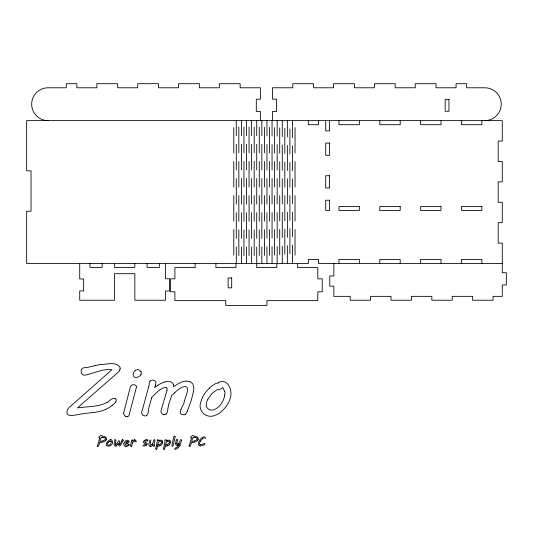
<?xml version="1.0" encoding="UTF-8"?>
<svg xmlns="http://www.w3.org/2000/svg" width="533" height="533" viewBox="0 0 533 533"><rect width="100%" height="100%" fill="white"/><g stroke="black" fill="none" stroke-linecap="round" stroke-linejoin="round"><path stroke-width="0.8" d="M134.829 263.515L134.829 267.393L114.422 267.393L114.422 263.515M157.262 440.871L157.275 440.438M165.003 440.871L165.017 440.438M175.663 443.716L176.176 440.425M205.085 443.876L204.219 444.868L202 445.761M144.696 441.93L145.522 441.031L146.782 440.678M154.423 445.468L154.383 443.816A3.405 3.405 0 0 1 154.397 443.516C155.863 439.578 153.997 437.267 153.078 442.71A4.55 4.55 0 0 1 152.764 443.409L152.591 443.709M176.829 443.296L177.349 441.011A2.159 2.159 0 0 0 177.516 440.611A1.093 1.093 0 0 0 177.396 439.705M114.475 441.018C114.295 442.623 113.342 445.761 115.641 446.208M157.208 441.584L156.356 445.788M164.95 441.584L164.184 445.361M115.814 440.818L115.474 442.776M147.774 440.478L147.774 440.465A0.773 0.773 0 0 1 147.581 440.951M115.434 442.956L115.454 444.848M166.969 390.456L160.953 410.903A4.097 4.097 0 0 0 162.785 414.274A2.352 2.352 0 0 0 164.031 414.567M131.458 441.244L130.592 445.448A0.68 0.68 0 0 0 131.718 446.174M106.36 439.472C107.046 437.386 104.575 436.167 102.829 436.154M198.149 439.472C198.829 437.386 196.364 436.167 194.618 436.154M123.876 443.942L124.116 445.701L125.775 446.348M147.101 444.082L147.095 444.109A1.612 1.612 0 0 1 147.015 444.389L146.868 444.749A1.226 1.226 0 0 1 146.768 444.928M156.309 446.021L155.703 448.686A0.866 0.866 0 0 0 155.669 448.913L156.169 449.306M156.869 448.993L157.568 445.808M164.064 445.974L163.451 448.686A0.866 0.866 0 0 0 163.411 448.913L163.911 449.306M164.61 448.993L165.31 445.808M224.793 395.066L224.28 397.258A19.355 19.355 0 0 1 222.661 401.336A20.754 20.754 0 0 1 219.876 405.493A15.77 15.77 0 0 1 216.045 408.711C212.034 411.989 204.925 409.217 206.424 403.628A11.12 11.12 0 0 1 206.717 402.095A13.878 13.878 0 0 1 207.93 399.157M174.771 448.48L174.871 449.099M128.953 441.864C129.639 439.985 126.288 439.618 125.062 441.597A6.516 6.516 0 0 0 124.789 441.937L124.609 442.19A5.09 5.09 0 0 0 124.416 442.49L124.236 442.816M141.105 373.933L140.992 374.406M180.281 439.918L179.974 441.018A5.643 5.643 0 0 1 177.802 444.142M175.177 436.813L173.238 445.115A3.491 3.491 0 0 1 173.232 445.328C173.472 447.027 171.146 446.601 172.052 444.495L173.991 436.42L174.524 436.001L175.23 436.547M99.678 438.053L97.719 444.868A3.291 3.291 0 0 1 97.652 445.075L97.426 445.608A1.139 1.139 0 0 0 97.332 445.861M191.467 438.053L189.501 444.868A3.291 3.291 0 0 1 189.435 445.075L189.208 445.608A1.139 1.139 0 0 0 189.122 445.861M129.146 414.854L136.448 387.085M149.84 440.231L149.76 440.525M148.834 386.385L141.671 412.375A2.932 2.932 0 0 0 141.591 413.022L142.584 415.134L145.116 415.973A2.219 2.219 0 0 0 146.808 415.274M157.781 444.742L158.461 442.11A1.905 1.905 0 0 0 159.387 441.677L161.153 441.151L161.799 442.03M205.471 438.532C205.698 436.454 203.499 436.374 201.994 437.666A7.589 7.589 0 0 0 200.235 439.405L199.542 440.291A11.926 11.926 0 0 0 198.822 441.531A3.611 3.611 0 0 0 199.029 445.341M149.593 441.157L148.887 443.956A2.552 2.552 0 0 0 149.453 446.154A2.019 2.019 0 0 0 150.04 446.407A1.599 1.599 0 0 0 150.446 446.554M99.997 440.918L101.137 437.72M191.78 440.918L192.926 437.72M127.78 441.797C125.548 444.689 124.922 440.558 127.8 441.65M99.391 442.896C99.271 444.529 98.185 448.033 97.319 446.008M191.174 442.896C190.981 444.595 190.028 448.026 189.108 446.008M155.503 385.152L154.597 387.644L157.808 385.292M151.605 398.098L148.92 407.512A15.983 15.983 0 0 0 148.694 408.718L148.261 411.756A7.122 7.122 0 0 1 146.848 415.3M187.276 411.196L191.327 400.156L193.446 391.728A19.368 19.368 0 0 0 193.746 388.397A10.787 10.787 0 0 0 193.399 385.606A5.85 5.85 0 0 0 192.193 383.294A5.996 5.996 0 0 0 189.868 381.748M179.934 445.375L181.453 440.698A2.065 2.065 0 0 0 181.506 440.371M100.111 436.141C100.477 434.435 101.69 436.227 102.636 436.127M191.9 436.141C192.266 434.455 193.472 436.227 194.418 436.127M121.657 441.091L120.105 444.029A7.282 7.282 0 0 1 119.785 444.482M181 409.324L183.472 404.234A14.664 14.664 0 0 0 184.032 402.808C184.291 399.017 192.506 383.96 182.699 386.985A22.792 22.792 0 0 0 174.564 392.934M207.897 399.144L211.861 393.561L216.365 390.103L221.082 389.023L222.767 387.464L224.693 391.548M108.012 442.816L107.839 443.123A2.778 2.778 0 0 0 107.593 443.709A2.225 2.225 0 0 0 107.539 444.022L107.986 445.175L109.465 445.035A3.744 3.744 0 0 0 111.077 442.736L111.217 442.303A1.359 1.359 0 0 0 111.217 441.577L111.011 441.224M152.518 443.822C148.261 448.353 151.252 441.764 150.766 439.958M200.348 440.991L202.56 438.712M152.585 445.195L153.151 444.549L153.224 445.728M132.75 442.263L131.718 445.695A1.206 1.206 0 0 1 131.644 446.108M115.967 446.074L115.934 446.094A2.005 2.005 0 0 0 116.147 445.954L116.307 445.821A2.079 2.079 0 0 0 116.547 445.595L117.467 444.495M117.413 444.562L118.159 443.643M132.604 441.091L133.003 440.691A2.525 2.525 0 0 1 134.496 439.878M177.629 446.754L177.036 447.267A3.658 3.658 0 0 1 176.416 447.667L176.343 447.7A4.53 4.53 0 0 1 175.883 447.893A3.664 3.664 0 0 1 175.45 448.02L175.097 448.1M146.662 445.062L144.09 446.194L142.791 445.421M112.157 405.466L109.278 407.525A4.91 4.91 0 0 1 109.038 407.678L105.567 409.471M115.734 444.948L118 441.87A2.165 2.165 0 0 0 118.186 441.417C119.545 439.185 119.932 442.443 119.412 443.123A2.359 2.359 0 0 0 119.718 444.515M144.903 440.218L145.289 439.965A2.399 2.399 0 0 1 146.495 439.565L146.875 439.605A1.039 1.039 0 0 1 147.941 440.225M167.135 441.684L168.894 441.151L169.541 442.03M160.28 444.162L159.107 444.749A2.105 2.105 0 0 1 158.508 444.875M168.022 444.162L166.849 444.749A2.105 2.105 0 0 1 166.249 444.875M128.3 444.502C126.921 446.727 122.75 443.616 127.247 443.443M107.086 402.402C98.272 407.145 87.279 406.426 77.472 407.878L117.773 372.6A10.274 10.274 0 0 0 118.919 371.428A5.81 5.81 0 0 0 119.792 370.015M99.451 442.823L102.849 442.024M191.234 442.823L194.632 442.024M135.489 370.308L137.607 369.556L138.62 369.749A4.171 4.171 0 0 1 139.293 370.282A7.335 7.335 0 0 1 139.893 370.968L140.519 371.115A0.953 0.953 0 0 1 140.998 371.561M159.58 445.815C163.071 445.661 164.47 438.932 159.907 440.238M167.322 445.815C170.7 445.681 172.359 439.005 167.648 440.238M124.196 442.896L123.683 443.816M101.277 437.553L102.642 437.406M193.059 437.553L195.165 437.433M95.707 365.491L94.454 365.805M94.128 365.885L88.112 367.304A5.43 5.43 0 0 1 87.665 367.39L84.081 367.75A8.921 8.921 0 0 1 83.794 367.757C80.536 368.123 80.177 373.307 82.842 374.779A2.912 2.912 0 0 0 84.327 375.132A8.075 8.075 0 0 0 86.612 374.872L102.403 370.168L107.12 369.556L111.95 369.689L71.082 405.793A7.215 7.215 0 0 1 70.563 406.186A10.667 10.667 0 0 0 68.517 408.211A7.189 7.189 0 0 0 67.145 410.97A3.711 3.711 0 0 0 67.011 411.703L67.051 413.102A2.825 2.825 0 0 0 67.898 414.661A2.778 2.778 0 0 0 68.317 414.967L71.355 415.62A9.014 9.014 0 0 0 72.235 415.547L85.213 413.361L93.608 412.535A46.264 46.264 0 0 0 95.254 412.309L99.111 411.569A41.86 41.86 0 0 0 105.561 409.444M96.007 365.418L99.125 364.705A26.077 26.077 0 0 1 100.251 364.492C106.447 364.659 115.414 361.221 119.792 366.97A3.025 3.025 0 0 1 120.152 368.276M100.051 441.477C101.923 441.137 105.747 440.318 105.361 438.392M191.84 441.477C193.712 441.137 197.536 440.325 197.15 438.392M201.347 445.881L200.495 445.928M109.705 441.257L109.891 441.231A1.506 1.506 0 0 0 110.651 441.038M502.266 263.515L318.554 263.515L318.554 259.431L308.347 259.431L308.347 263.515L26.65 263.515L26.65 211.255L31.041 211.255L31.041 170.84L26.65 170.84L26.65 120.625L502.266 120.625L502.266 141.038L498.182 141.038L498.182 161.446L502.266 161.446L502.266 181.86L498.182 181.86L498.182 202.274L502.266 202.274L502.266 222.687L498.182 222.687L498.182 243.101L502.266 243.101L502.266 272.696L506.35 272.696L506.35 284.948L502.266 284.948L502.266 296.355L493.085 296.355L493.085 300.232L472.671 300.232L472.671 296.355L452.257 296.355L452.257 300.232L431.843 300.232L431.843 296.355L411.429 296.355L411.429 300.232L391.015 300.232L391.015 296.355L370.608 296.355L370.608 300.232L350.194 300.232L350.194 296.355L333.865 296.355L333.865 286.148L329.78 286.148L329.78 275.941L333.865 275.941L333.865 263.515M204.585 443.323L203.526 443.842A5.936 5.936 0 0 1 200.661 444.695M102.649 437.406L103.375 437.433M191.354 437.913L190.974 437.806M99.564 437.913L99.198 437.813M200.628 444.655L199.695 443.916M147.408 441.031L147.188 440.978A1.273 1.273 0 0 1 146.995 440.838L146.995 440.838M122.697 439.592L123.296 440.165M157.861 444.755L158.234 444.815M165.976 444.815L165.603 444.755L166.203 442.11A1.905 1.905 0 0 0 167.129 441.677M134.916 440.005L134.956 440.018A1.579 1.579 0 0 0 134.509 439.938M145.649 442.503L145.083 442.263M145.716 442.537L146.668 443.003A1.039 1.039 0 0 1 147.175 443.769M199.162 445.268L199.315 445.435A1.619 1.619 0 0 0 200.441 445.934M111.071 441.337L110.824 440.818M190.807 437.546L190.781 437.353A0.953 0.953 0 0 1 191.24 436.334M99.025 437.546L98.998 437.353A0.953 0.953 0 0 1 99.451 436.334M118.273 443.529L118.519 444.615A3.511 3.511 0 0 0 118.639 445.015C120.398 449.186 122.803 439.439 123.17 440.611A0.986 0.986 0 0 0 123.283 440.265M145.962 444.149L144.623 443.316A1.746 1.746 0 0 1 143.497 442.25M166.409 440.418L166.423 440.758A3.638 3.638 0 0 1 167.615 440.265M158.667 440.418L158.681 440.758A3.638 3.638 0 0 1 159.873 440.265M132.617 440.698L132.277 439.845L131.571 440.198A2.978 2.978 0 0 0 131.464 441.018M481.852 120.625L481.852 124.709L461.445 124.709L461.445 120.625M481.852 263.515L481.852 259.431L461.445 259.431L461.445 263.515M441.031 120.625L441.031 124.709L420.617 124.709L420.617 120.625M441.031 263.515L441.031 259.431L420.617 259.431L420.617 263.515M400.203 120.625L400.203 124.709L379.789 124.709L379.789 120.625M400.203 263.515L400.203 259.431L379.789 259.431L379.789 263.515M359.375 120.625L359.375 124.709L338.968 124.709L338.968 120.625M359.375 263.515L359.375 259.431L338.968 259.431L338.968 263.515M329.574 120.625L329.574 130.832L325.696 130.832L325.696 120.625M318.554 120.625L318.554 124.709L308.347 124.709L308.347 120.625M297.561 263.515L297.561 267.593L317.788 267.593L317.788 278.819L322.238 278.819L322.238 291.804L317.788 291.804L317.788 300.625L266.94 300.625L266.94 305.402L225.745 305.402L225.745 300.625L174.897 300.625L174.897 291.804L170.447 291.804L170.447 278.819L174.897 278.819L174.897 267.593L195.125 267.593L195.125 263.515M295.029 127.594L295.029 153.084M295.029 161.586L295.029 187.076M295.029 195.578L295.029 221.068M295.029 229.57L295.029 255.06M292.437 120.625L292.437 137.614M292.437 145.882L292.437 170.667M292.437 178.935L292.437 203.719M292.437 211.987L292.437 236.772M292.437 245.04L292.437 263.515M289.899 128.993L289.899 153.924M289.899 162.239L289.899 187.17M289.899 195.484L289.899 220.415M289.899 228.73L289.899 253.661M287.36 120.625L287.36 136.988M287.36 145.349L287.36 170.427M287.36 178.788L287.36 203.866M287.36 212.227L287.36 237.305M287.36 245.666L287.36 263.515M284.815 128.36L284.815 153.551M284.815 161.945L284.815 187.13M284.815 195.524L284.815 220.709M284.815 229.11L284.815 254.294M282.27 120.625L282.27 136.528M282.27 144.956L282.27 170.247M282.27 178.682L282.27 203.972M282.27 212.407L282.27 237.698M282.27 246.126L282.27 263.515M279.718 127.907L279.718 153.277M279.718 161.732L279.718 187.096M279.718 195.558L279.718 220.922M279.718 229.377L279.718 254.747M277.167 120.625L277.167 136.201M277.167 144.683L277.167 170.127M277.167 178.608L277.167 204.052M277.167 212.527L277.167 237.971M277.167 246.453L277.167 263.515M276.78 263.515L276.78 267.593L256.733 267.593L256.726 246.959M274.615 127.594L274.615 153.084M274.615 161.586L274.615 187.076M274.615 195.578L274.615 221.068M274.615 229.57L274.615 255.06M272.53 120.625L272.53 111.437L276.614 111.437L276.614 99.191L272.53 99.191L272.53 87.778L292.764 87.778L292.764 83.694L313.544 83.694L313.544 87.778L333.585 87.778L333.585 83.694L354.365 83.694L354.365 87.778L374.413 87.778L374.413 83.694L395.193 83.694L395.193 87.778L415.24 87.778L415.24 83.694L436.021 83.694L436.021 87.778L456.061 87.778L456.061 83.694L466.635 83.694L466.635 87.778L484.823 87.778A16.423 16.423 0 0 1 501.247 104.202A16.423 16.423 0 0 1 484.823 120.625M272.057 120.625L272.057 135.982M272.057 144.496L272.057 170.04M272.057 178.555L272.057 204.099M272.057 212.614L272.057 238.158M272.057 246.672L272.057 263.515M269.505 127.38L269.505 152.958M269.505 161.486L269.505 187.063M269.505 195.591L269.505 221.168M269.505 229.696L269.505 255.274M266.953 120.625L266.953 135.835M266.953 144.376L266.953 169.987M266.953 178.522L266.953 204.132M266.953 212.667L266.953 238.278M266.953 246.819L266.953 263.515M264.395 127.247L264.395 152.878M264.395 161.426L264.395 187.056M264.395 195.598L264.395 221.228M264.395 229.776L264.395 255.407M261.843 120.625L261.843 135.748M261.843 144.296L261.843 169.954M261.843 178.502L261.843 204.152M261.843 212.707L261.843 238.358M261.843 246.906L261.843 263.515M260.377 120.625L260.377 111.437L256.293 111.437L256.293 99.191L260.377 99.191L260.377 87.778L240.15 87.778L240.15 83.694L219.369 83.694L219.369 87.778L199.322 87.778L199.322 83.694L178.542 83.694L178.542 87.778L158.494 87.778L158.494 83.694L137.714 83.694L137.714 87.778L117.673 87.778L117.673 83.694L96.893 83.694L96.893 87.778L76.845 87.778L76.845 83.694L66.272 83.694L66.272 87.778L48.083 87.778A16.423 16.423 0 0 0 31.66 104.202A16.423 16.423 0 0 0 48.083 120.625M259.285 127.167L259.285 152.831M259.285 161.386L259.285 187.05M259.285 195.604L259.285 221.268M259.285 229.823L259.285 255.487M256.726 120.625L256.726 135.695M256.726 144.256L256.726 169.934M256.726 178.488L256.726 204.166M256.726 212.72L256.726 238.398M254.174 127.121L254.174 152.804M254.174 161.366L254.174 187.05M254.174 195.611L254.174 221.288M254.174 229.85L254.174 255.534M251.616 120.625L251.616 135.668M251.616 144.23L251.616 169.92M251.616 178.482L251.616 204.172M251.616 212.734L251.616 238.424M251.616 246.986L251.616 263.515M249.064 127.101L249.064 152.791M249.064 161.352L249.064 187.043M249.064 195.611L249.064 221.302M249.064 229.863L249.064 255.554M246.506 120.625L246.506 135.655M246.506 144.223L246.506 169.914M246.506 178.482L246.506 204.172M246.506 212.74L246.506 238.431M246.506 246.999L246.506 263.515M243.954 127.087L243.954 152.784M243.954 161.352L243.954 187.043M243.954 195.611L243.954 221.302M243.954 229.87L243.954 255.567M241.396 120.625L241.396 135.655M241.396 144.216L241.396 169.914M241.396 178.482L241.396 204.172M241.396 212.74L241.396 238.438M241.396 246.999L241.396 263.515M238.837 127.087L238.837 152.784M238.837 161.346L238.837 187.043M238.837 195.611L238.837 221.308M238.837 229.87L238.837 255.567M236.286 120.625L236.286 135.655M236.286 144.216L236.286 169.914M236.286 178.482L236.286 204.172M236.286 212.74L236.286 238.438M236.286 246.999L236.286 263.515M235.952 263.515L235.952 267.593L215.905 267.593L215.905 263.515M233.787 127.594L233.787 153.084M233.787 161.586L233.787 187.076M233.787 195.578L233.787 221.068M233.787 229.57L233.787 255.06M165.457 263.515L165.457 278.799L169.541 278.799L169.541 291.051L165.457 291.051L165.457 300.232L134.836 300.239L134.836 273.696L114.422 273.696L114.428 300.246L79.723 300.252L79.723 290.898L83.654 290.898L83.654 278.952L79.723 278.952L79.723 263.515M159.334 263.515L159.334 267.393L147.088 267.393L147.088 263.515M136.481 386.851L135.895 385.359L133.923 384.666L131.824 385.046L130.478 386.385L123.643 413.035M102.176 263.515L102.176 267.393L89.93 267.393L89.93 263.515M120.112 368.276A4.384 4.384 0 0 1 119.805 370.022M107.393 402.415A3.185 3.185 0 0 1 107.213 402.522M107.313 402.295A7.928 7.928 0 0 0 108.372 401.489L110.104 400.17A16.01 16.01 0 0 1 112.083 398.924A4.331 4.331 0 0 1 114.055 398.351A2.478 2.478 0 0 1 115.548 398.924M115.568 398.897A1.846 1.846 0 0 1 116.254 400.396A2.951 2.951 0 0 1 115.674 401.869M115.761 401.935A17.216 17.216 0 0 1 112.117 405.4M128.919 415.307A2.199 2.199 0 0 1 127.254 416.813M127.227 416.666A3.238 3.238 0 0 1 125.695 416.34M125.715 416.286A3.791 3.791 0 0 1 123.629 413.035M135.502 370.335A4.57 4.57 0 0 0 133.896 372.074A11.053 11.053 0 0 0 133.303 373.773L133.203 374.286A3.391 3.391 0 0 0 133.197 375.452A2.452 2.452 0 0 0 133.59 376.151A6.456 6.456 0 0 0 134.563 377.297L137.214 377.411L140.192 375.745A3.045 3.045 0 0 0 140.985 374.479M141.012 371.554A3.611 3.611 0 0 1 141.105 373.766M148.827 386.385A11.2 11.2 0 0 0 149.187 384.12A12.805 12.805 0 0 1 149.507 381.855A1.706 1.706 0 0 1 149.993 381.135M150.013 381.155A3.998 3.998 0 0 1 152.618 380.082L154.677 380.509L155.723 381.748A5.743 5.743 0 0 1 155.396 385.099M157.828 385.319A24.205 24.205 0 0 1 164.777 381.948M164.784 381.988A14.264 14.264 0 0 1 168.588 381.488A5.183 5.183 0 0 1 173.305 384.186M173.232 384.226A6.156 6.156 0 0 1 173.718 386.632L178.295 383.727A24.645 24.645 0 0 1 183.052 381.581A10.68 10.68 0 0 1 186.164 381.122M186.17 381.188A10.453 10.453 0 0 1 189.895 381.661M187.203 411.176A7.928 7.928 0 0 1 185.357 414.314M185.291 414.254A2.425 2.425 0 0 1 183.758 414.761L181.047 414.094A2.299 2.299 0 0 1 180.367 412.755L180.341 411.449A3.691 3.691 0 0 1 180.5 410.557A9.074 9.074 0 0 1 181.013 409.331M174.451 392.841A8.055 8.055 0 0 1 171.926 395.04A3.531 3.531 0 0 0 171.786 395.206L168.635 404.547A2.798 2.798 0 0 0 168.555 404.82L167.602 410.61A7.622 7.622 0 0 1 167.135 412.529A3.491 3.491 0 0 1 166.063 414.001M166.096 414.054A3.391 3.391 0 0 1 164.037 414.514M166.922 387.937A4.664 4.664 0 0 1 166.916 390.363M166.756 387.977A1.126 1.126 0 0 0 166.049 387.524L163.185 387.891L159.927 389.736A33.099 33.099 0 0 0 158.274 391.062L152.018 397.072A10.393 10.393 0 0 0 151.612 398.104M202.533 397.425A25.118 25.118 0 0 0 200.954 401.769C197.117 410.783 206.557 419.291 215.279 415.254A14.518 14.518 0 0 0 219.03 413.388C227.105 407.765 234.353 396.159 229.297 386.425A10.32 10.32 0 0 0 226.378 382.774A6.756 6.756 0 0 0 223.227 381.581L220.462 381.681A4.244 4.244 0 0 0 218.483 382.887M202.447 397.385A30.161 30.161 0 0 1 209.389 388.231M209.316 388.151A34.832 34.832 0 0 1 214.839 383.987A8.808 8.808 0 0 1 218.49 382.927M224.833 391.515A6.802 6.802 0 0 1 224.713 395.04M106.4 439.485A2.019 2.019 0 0 1 105.734 440.418M105.787 440.478A8.148 8.148 0 0 1 102.836 441.997M103.382 437.506A2.765 2.765 0 0 1 105.447 438.239M110.651 439.598A0.946 0.946 0 0 0 109.945 439.858A1.759 1.759 0 0 0 109.225 440.085C99.997 448.08 115.081 448.06 112.123 440.598A1.752 1.752 0 0 0 110.657 439.512M108.079 442.85A3.771 3.771 0 0 1 109.638 441.211M114.382 440.191A0.786 0.786 0 0 1 115.901 440.558M121.791 440.851A1.366 1.366 0 0 1 122.703 439.605M129.053 441.977A2.672 2.672 0 0 1 127.227 443.363M128.366 444.569A1.386 1.386 0 0 1 129.079 444.182M129.193 444.682A1.119 1.119 0 0 1 128.806 445.328M128.833 445.361A4.757 4.757 0 0 1 125.855 446.361M134.949 440.051A1.466 1.466 0 0 1 136.142 441.164M136.115 441.271A0.713 0.713 0 0 1 134.929 441.664M134.476 441.131A1.386 1.386 0 0 0 133.79 441.331A3.904 3.904 0 0 0 132.764 442.27M145.989 444.369A3.544 3.544 0 0 1 143.697 444.842M143.424 441.85A2.159 2.159 0 0 1 144.943 440.378M154.497 445.715A0.74 0.74 0 0 1 153.371 446.221M152.505 445.148A3.391 3.391 0 0 1 150.572 446.721M157.188 440.431A0.799 0.799 0 0 1 158.781 440.405M159.52 445.815A2.319 2.319 0 0 1 157.535 445.888M156.649 449.206A0.893 0.893 0 0 1 156.329 449.259M161.965 442.07A3.065 3.065 0 0 1 160.286 444.056M164.93 440.431A0.799 0.799 0 0 1 166.523 440.405M167.262 445.815A2.319 2.319 0 0 1 165.277 445.888M164.391 449.206A0.893 0.893 0 0 1 164.071 449.259M169.707 442.07A3.065 3.065 0 0 1 168.035 444.056M175.204 449.379A3.911 3.911 0 0 0 176.823 448.706L177.322 448.42A7.362 7.362 0 0 0 180.027 445.421M177.642 446.767A6.07 6.07 0 0 0 179.301 443.769L178.002 445.062A1.872 1.872 0 0 1 177.163 445.475M177.143 445.535A1.679 1.679 0 0 1 175.817 444.549A1.912 1.912 0 0 1 175.683 443.723M176.156 440.118A0.766 0.766 0 0 1 177.336 439.752M177.156 444.322A0.806 0.806 0 0 1 176.923 443.469M177.736 444.049A0.979 0.979 0 0 1 177.276 444.242M180.76 439.632A0.753 0.753 0 0 1 181.553 440.371M198.189 439.485A2.019 2.019 0 0 1 197.523 440.418M197.57 440.478A8.148 8.148 0 0 1 194.625 441.997M195.165 437.506A2.765 2.765 0 0 1 197.237 438.239M202.613 438.766A3.958 3.958 0 0 1 204.312 437.813M199.575 443.929A3.744 3.744 0 0 1 200.461 441.091M448.953 99.345L445.175 99.345L445.175 111.284L448.953 111.284L448.953 99.345M329.574 143.077L325.696 143.077L325.696 155.323L329.574 155.336L329.574 143.077M329.574 175.737L325.696 175.737L325.696 187.982L329.574 187.982L329.574 175.737M329.574 200.235L325.696 200.235L325.696 210.442L329.574 210.442L329.574 200.235M359.375 206.557L338.968 206.557L338.968 210.442L359.375 210.442L359.375 206.557M400.203 206.557L379.789 206.557L379.789 210.442L400.203 210.442L400.203 206.557M441.031 206.557L420.617 206.557L420.617 210.442L441.031 210.442L441.031 206.557M481.852 206.557L461.438 206.557L461.438 210.442L481.852 210.442L481.852 206.557M231.695 277.953L228.124 277.953L228.124 287.853L231.695 287.853L231.695 277.953"/></g></svg>
